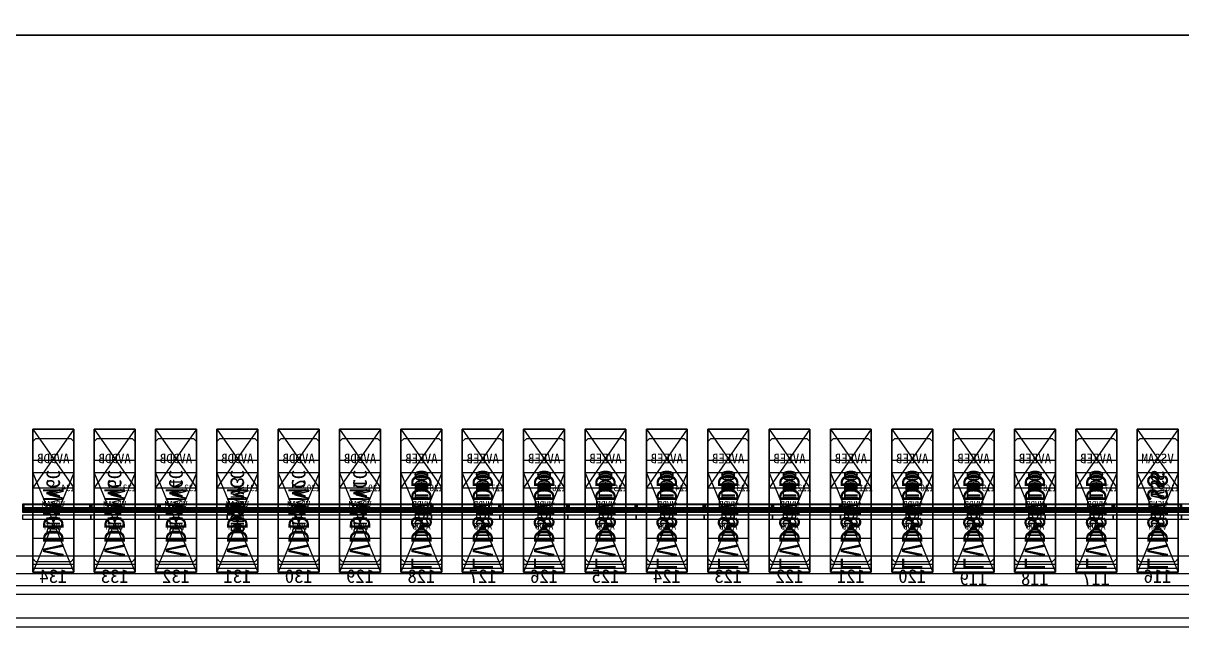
# Model space of a CAD drawing. Header units: millimetres. Extents: x 427 to 2444, y 137 to 817.
# Drawn here: x 1610.222 to 1611.071, y 288.384 to 288.827 of the extents above; entities that cross this region are included whole.
import ezdxf
from ezdxf.enums import TextEntityAlignment as Align

# ---------------------------------------------------------------- set-up
doc = ezdxf.new("R2010")
doc.units = ezdxf.units.MM
for name, color, linetype in [('L0', 211, 'Continuous'), ('L102', 91, 'Continuous'), ('L114', 213, 'Continuous'), ('L240', 60, 'Continuous'), ('L241', 200, 'Continuous'), ('L242', 51, 'Continuous'), ('L245', 53, 'Continuous'), ('L246', 93, 'Continuous'), ('L59', 140, 'Continuous'), ('L63', 4, 'Continuous'), ('L98', 150, 'Continuous')]:
    doc.layers.add(name, color=color, linetype=linetype)
doc.styles.add('txt', font='simhei.ttf')

# ---------------------------------------------------------------- blocks, each defined once
blk = doc.blocks.new('HX8394_F_PAD')
at = {"layer": 'L0'}
blk.add_lwpolyline([(-13.86, -0.4025), (-13.86, 0.4025), (13.86, 0.4025), (13.86, -0.4025), (-13.86, -0.4025)], close=True, dxfattribs=at)
at = {"layer": 'L241'}
blk.add_lwpolyline([(-13.9, -0.435), (-13.9, 0.435), (13.9, 0.435), (13.9, -0.435), (-13.9, -0.435)], close=True, dxfattribs=at)
at = {"layer": 'L242'}
for points in [[(-8.4955, -0.3935), (-8.4975, -0.3915), (-8.4975, -0.3055), (-8.4955, -0.3035), (-8.4695, -0.3035), (-8.4675, -0.3055), (-8.4675, -0.3915), (-8.4695, -0.3935), (-8.4955, -0.3935)], [(-8.4505, -0.3935), (-8.4525, -0.3915), (-8.4525, -0.3055), (-8.4505, -0.3035), (-8.4245, -0.3035), (-8.4225, -0.3055), (-8.4225, -0.3915), (-8.4245, -0.3935), (-8.4505, -0.3935)], [(-8.4055, -0.3935), (-8.4075, -0.3915), (-8.4075, -0.3055), (-8.4055, -0.3035), (-8.3795, -0.3035), (-8.3775, -0.3055), (-8.3775, -0.3915), (-8.3795, -0.3935), (-8.4055, -0.3935)], [(-8.3605, -0.3935), (-8.3625, -0.3915), (-8.3625, -0.3055), (-8.3605, -0.3035), (-8.3345, -0.3035), (-8.3325, -0.3055), (-8.3325, -0.3915), (-8.3345, -0.3935), (-8.3605, -0.3935)], [(-8.3155, -0.3935), (-8.3175, -0.3915), (-8.3175, -0.3055), (-8.3155, -0.3035), (-8.2895, -0.3035), (-8.2875, -0.3055), (-8.2875, -0.3915), (-8.2895, -0.3935), (-8.3155, -0.3935)], [(-8.2705, -0.3935), (-8.2725, -0.3915), (-8.2725, -0.3055), (-8.2705, -0.3035), (-8.2445, -0.3035), (-8.2425, -0.3055), (-8.2425, -0.3915), (-8.2445, -0.3935), (-8.2705, -0.3935)], [(-8.2255, -0.3935), (-8.2275, -0.3915), (-8.2275, -0.3055), (-8.2255, -0.3035), (-8.1995, -0.3035), (-8.1975, -0.3055), (-8.1975, -0.3915), (-8.1995, -0.3935), (-8.2255, -0.3935)], [(-8.1805, -0.3935), (-8.1825, -0.3915), (-8.1825, -0.3055), (-8.1805, -0.3035), (-8.1545, -0.3035), (-8.1525, -0.3055), (-8.1525, -0.3915), (-8.1545, -0.3935), (-8.1805, -0.3935)], [(-8.1355, -0.3935), (-8.1375, -0.3915), (-8.1375, -0.3055), (-8.1355, -0.3035), (-8.1095, -0.3035), (-8.1075, -0.3055), (-8.1075, -0.3915), (-8.1095, -0.3935), (-8.1355, -0.3935)], [(-8.0905, -0.3935), (-8.0925, -0.3915), (-8.0925, -0.3055), (-8.0905, -0.3035), (-8.0645, -0.3035), (-8.0625, -0.3055), (-8.0625, -0.3915), (-8.0645, -0.3935), (-8.0905, -0.3935)], [(-8.0455, -0.3935), (-8.0475, -0.3915), (-8.0475, -0.3055), (-8.0455, -0.3035), (-8.0195, -0.3035), (-8.0175, -0.3055), (-8.0175, -0.3915), (-8.0195, -0.3935), (-8.0455, -0.3935)], [(-8.0005, -0.3935), (-8.0025, -0.3915), (-8.0025, -0.3055), (-8.0005, -0.3035), (-7.9745, -0.3035), (-7.9725, -0.3055), (-7.9725, -0.3915), (-7.9745, -0.3935), (-8.0005, -0.3935)], [(-7.9555, -0.3935), (-7.9575, -0.3915), (-7.9575, -0.3055), (-7.9555, -0.3035), (-7.9295, -0.3035), (-7.9275, -0.3055), (-7.9275, -0.3915), (-7.9295, -0.3935), (-7.9555, -0.3935)], [(-7.9105, -0.3935), (-7.9125, -0.3915), (-7.9125, -0.3055), (-7.9105, -0.3035), (-7.8845, -0.3035), (-7.8825, -0.3055), (-7.8825, -0.3915), (-7.8845, -0.3935), (-7.9105, -0.3935)], [(-7.8655, -0.3935), (-7.8675, -0.3915), (-7.8675, -0.3055), (-7.8655, -0.3035), (-7.8395, -0.3035), (-7.8375, -0.3055), (-7.8375, -0.3915), (-7.8395, -0.3935), (-7.8655, -0.3935)], [(-7.8205, -0.3935), (-7.8225, -0.3915), (-7.8225, -0.3055), (-7.8205, -0.3035), (-7.7945, -0.3035), (-7.7925, -0.3055), (-7.7925, -0.3915), (-7.7945, -0.3935), (-7.8205, -0.3935)], [(-7.7755, -0.3935), (-7.7775, -0.3915), (-7.7775, -0.3055), (-7.7755, -0.3035), (-7.7495, -0.3035), (-7.7475, -0.3055), (-7.7475, -0.3915), (-7.7495, -0.3935), (-7.7755, -0.3935)], [(-7.7305, -0.3935), (-7.7325, -0.3915), (-7.7325, -0.3055), (-7.7305, -0.3035), (-7.7045, -0.3035), (-7.7025, -0.3055), (-7.7025, -0.3915), (-7.7045, -0.3935), (-7.7305, -0.3935)], [(-7.6855, -0.3935), (-7.6875, -0.3915), (-7.6875, -0.3055), (-7.6855, -0.3035), (-7.6595, -0.3035), (-7.6575, -0.3055), (-7.6575, -0.3915), (-7.6595, -0.3935), (-7.6855, -0.3935)]]:
    blk.add_lwpolyline(points, close=True, dxfattribs=at)
at = {"layer": 'L240', "style": 'txt'}
for s, p in [('HS_VSS', (-8.4825, -0.346834)), ('HS_LDO', (-8.4375, -0.346834)), ('HS_LDO', (-8.3925, -0.346834)), ('HS_LDO', (-8.3475, -0.346834)), ('HS_LDO', (-8.3025, -0.346834)), ('HS_LDO', (-8.2575, -0.346834)), ('HS_LDO', (-8.2125, -0.346834)), ('HS_LDO', (-8.1675, -0.346834)), ('HS_LDO', (-8.1225, -0.346834)), ('HS_LDO', (-8.0775, -0.346834)), ('HS_LDO', (-8.0325, -0.346834)), ('HS_LDO', (-7.9875, -0.346834)), ('HS_LDO', (-7.9425, -0.346834)), ('HS_VCC', (-7.8975, -0.346834)), ('HS_VCC', (-7.8525, -0.346834)), ('HS_VCC', (-7.8075, -0.346834)), ('HS_VCC', (-7.7625, -0.346834)), ('HS_VCC', (-7.7175, -0.346834)), ('HS_VCC', (-7.6725, -0.346834))]:
    blk.add_text(s, height=0.01, rotation=90, dxfattribs=at).set_placement(p, align=Align.MIDDLE_CENTER)
blk = doc.blocks.new('NTBUMP_73X30')
at = {"color": 5, "linetype": 'Continuous'}
blk.add_lwpolyline([(-0.015, 0.04), (0.015, -0.033), (0.015, 0.04), (-0.015, -0.033)], dxfattribs=at)
at = {"layer": 'L242', "color": 5}
blk.add_lwpolyline([(-0.015, -0.033), (-0.015, 0.04), (0.015, 0.04), (0.015, -0.033), (-0.015, -0.033)], close=True, dxfattribs=at)
blk = doc.blocks.new('ILI9881C_AA_NTBUMP_PM_875UM')
at = {"layer": 'L241'}
blk.add_lwpolyline([(-13.92, -0.4375), (-13.92, 0.4375), (13.92, 0.4375), (13.92, -0.4375), (-13.92, -0.4375)], close=True, dxfattribs=at)
for p in [(-8.4825, -0.3645), (-8.4375, -0.3645), (-8.3925, -0.3645), (-8.3475, -0.3645), (-8.3025, -0.3645), (-8.2575, -0.3645), (-8.2125, -0.3645), (-8.1675, -0.3645), (-8.1225, -0.3645), (-8.0775, -0.3645), (-8.0325, -0.3645), (-7.9875, -0.3645), (-7.9425, -0.3645), (-7.8975, -0.3645), (-7.8525, -0.3645), (-7.8075, -0.3645), (-7.7625, -0.3645), (-7.7175, -0.3645), (-7.6725, -0.3645)]:
    blk.add_blockref('NTBUMP_73X30', p)
at = {"layer": 'L246', "style": 'txt'}
for s, p in [('LVDSVSS', (-8.4825, -0.361)), ('LVDSVDD', (-8.4375, -0.361)), ('LVDSVDD', (-8.3925, -0.361)), ('LVDSVDD', (-8.3475, -0.361)), ('LVDSVDD', (-8.3025, -0.361)), ('LVDSVDD', (-8.2575, -0.361)), ('LVDSVDD', (-8.2125, -0.361)), ('LVDSVDD', (-8.1675, -0.361)), ('LVDSVDD', (-8.1225, -0.361)), ('LVDSVDD', (-8.0775, -0.361)), ('LVDSVDD', (-8.0325, -0.361)), ('LVDSVDD', (-7.9875, -0.361)), ('LVDSVDD', (-7.9425, -0.361)), ('VDDAM', (-7.8975, -0.361)), ('VDDAM', (-7.8525, -0.361)), ('VDDAM', (-7.8075, -0.361)), ('VDDAM', (-7.7625, -0.361)), ('VDDAM', (-7.7175, -0.361)), ('VDDAM', (-7.6725, -0.361))]:
    blk.add_text(s, height=0.015, rotation=90, dxfattribs=at).set_placement(p, align=Align.MIDDLE_CENTER)
for s, p in [('116', (-8.4825, -0.400279)), ('117', (-8.4375, -0.401945)), ('118', (-8.3925, -0.401945)), ('119', (-8.3475, -0.401945)), ('120', (-8.3025, -0.400279)), ('121', (-8.2575, -0.400279)), ('122', (-8.2125, -0.400279)), ('123', (-8.1675, -0.400279)), ('124', (-8.1225, -0.400279)), ('125', (-8.0775, -0.400279)), ('126', (-8.0325, -0.400279)), ('127', (-7.9875, -0.400279)), ('128', (-7.9425, -0.400279)), ('129', (-7.8975, -0.400279)), ('130', (-7.8525, -0.400279)), ('131', (-7.8075, -0.400279)), ('132', (-7.7625, -0.400279)), ('133', (-7.7175, -0.400279)), ('134', (-7.6725, -0.400279))]:
    blk.add_text(s, height=0.01, dxfattribs=at).set_placement(p, align=Align.MIDDLE_CENTER)
blk = doc.blocks.new('INPUT_BUMP')
at = {"layer": 'L102'}
for points in [[(0.014, 0.04), (0.014, 0.041), (0.015, 0.041), (0.015, 0.04), (0.014, 0.04)], [(0.014, 0.039), (0.014, 0.04), (0.015, 0.04), (0.015, 0.039), (0.014, 0.039)], [(0.015, 0.04), (0.015, 0.041), (0.016, 0.041), (0.016, 0.04), (0.015, 0.04)], [(0.015, 0.039), (0.015, 0.04), (0.016, 0.04), (0.016, 0.039), (0.015, 0.039)]]:
    blk.add_lwpolyline(points, close=True, dxfattribs=at)
at = {"layer": 'L242'}
blk.add_lwpolyline([(0, 0.01), (0, 0.08), (0.03, 0.08), (0.03, 0.01), (0, 0.01)], close=True, dxfattribs=at)
blk = doc.blocks.new('JD9365Z_PAD_20170829_Y880')
at = {"layer": 'L241'}
blk.add_lwpolyline([(-13.95, -0.41), (-13.95, 0.41), (13.95, 0.41), (13.95, -0.41), (-13.95, -0.41)], close=True, dxfattribs=at)
at = {"row_count": 1, "column_count": 554, "row_spacing": 0.08, "column_spacing": 0.045}
blk.add_blockref('INPUT_BUMP', (-12.4575, -0.401), dxfattribs=at)
at = {"layer": 'L240', "style": 'txt'}
for s, p in [('VSSH', (-8.4825, -0.360167)), ('AVDD', (-8.4375, -0.360167)), ('AVDD', (-8.3925, -0.360167)), ('AVDD', (-8.3475, -0.360167)), ('AVDD', (-8.3025, -0.360167)), ('AVDD', (-8.2575, -0.360167)), ('AVDD', (-8.2125, -0.360167)), ('AVDD', (-8.1675, -0.360167)), ('AVDD', (-8.1225, -0.360167)), ('AVDD', (-8.0775, -0.360167)), ('AVDD', (-8.0325, -0.360167)), ('AVDD', (-7.9875, -0.360167)), ('AVDD', (-7.9425, -0.360167)), ('VCCH', (-7.8975, -0.360167)), ('VCCH', (-7.8525, -0.360167)), ('VCCH', (-7.8075, -0.360167)), ('VCCH', (-7.7625, -0.360167)), ('VCCH', (-7.7175, -0.360167)), ('VCCH', (-7.6725, -0.360167))]:
    blk.add_text(s, height=0.005, dxfattribs=at).set_placement(p, align=Align.MIDDLE_CENTER)
blk = doc.blocks.new('NV3052C3P_BUMP_ORI_20190911')
at = {"layer": 'L241'}
blk.add_lwpolyline([(-13.8, -0.398), (-13.8, 0.398), (13.8, 0.398), (13.8, -0.398), (-13.8, -0.398)], close=True, dxfattribs=at)
at = {"layer": 'L242'}
for points in [[(-8.4975, -0.385), (-8.4975, -0.337), (-8.4675, -0.337), (-8.4675, -0.385), (-8.4975, -0.385)], [(-8.4525, -0.385), (-8.4525, -0.337), (-8.4225, -0.337), (-8.4225, -0.385), (-8.4525, -0.385)], [(-8.4075, -0.385), (-8.4075, -0.337), (-8.3775, -0.337), (-8.3775, -0.385), (-8.4075, -0.385)], [(-8.3625, -0.385), (-8.3625, -0.337), (-8.3325, -0.337), (-8.3325, -0.385), (-8.3625, -0.385)], [(-8.3175, -0.385), (-8.3175, -0.337), (-8.2875, -0.337), (-8.2875, -0.385), (-8.3175, -0.385)], [(-8.2725, -0.385), (-8.2725, -0.337), (-8.2425, -0.337), (-8.2425, -0.385), (-8.2725, -0.385)], [(-8.2275, -0.385), (-8.2275, -0.337), (-8.1975, -0.337), (-8.1975, -0.385), (-8.2275, -0.385)], [(-8.1825, -0.385), (-8.1825, -0.337), (-8.1525, -0.337), (-8.1525, -0.385), (-8.1825, -0.385)], [(-8.1375, -0.385), (-8.1375, -0.337), (-8.1075, -0.337), (-8.1075, -0.385), (-8.1375, -0.385)], [(-8.0925, -0.385), (-8.0925, -0.337), (-8.0625, -0.337), (-8.0625, -0.385), (-8.0925, -0.385)], [(-8.0475, -0.385), (-8.0475, -0.337), (-8.0175, -0.337), (-8.0175, -0.385), (-8.0475, -0.385)], [(-8.0025, -0.385), (-8.0025, -0.337), (-7.9725, -0.337), (-7.9725, -0.385), (-8.0025, -0.385)], [(-7.9575, -0.385), (-7.9575, -0.337), (-7.9275, -0.337), (-7.9275, -0.385), (-7.9575, -0.385)], [(-7.9125, -0.385), (-7.9125, -0.337), (-7.8825, -0.337), (-7.8825, -0.385), (-7.9125, -0.385)], [(-7.8675, -0.385), (-7.8675, -0.337), (-7.8375, -0.337), (-7.8375, -0.385), (-7.8675, -0.385)], [(-7.8225, -0.385), (-7.8225, -0.337), (-7.7925, -0.337), (-7.7925, -0.385), (-7.8225, -0.385)], [(-7.7775, -0.385), (-7.7775, -0.337), (-7.7475, -0.337), (-7.7475, -0.385), (-7.7775, -0.385)], [(-7.7325, -0.385), (-7.7325, -0.337), (-7.7025, -0.337), (-7.7025, -0.385), (-7.7325, -0.385)], [(-7.6875, -0.385), (-7.6875, -0.337), (-7.6575, -0.337), (-7.6575, -0.385), (-7.6875, -0.385)]]:
    blk.add_lwpolyline(points, close=True, dxfattribs=at)
at = {"layer": 'L245', "style": 'txt'}
for s, p in [('MGND', (-8.482527, -0.360167)), ('MVDD', (-8.437527, -0.360167)), ('MVDD', (-8.392527, -0.360167)), ('MVDD', (-8.347527, -0.360167)), ('MVDD', (-8.302527, -0.360167)), ('MVDD', (-8.257527, -0.360167)), ('MVDD', (-8.212527, -0.360167)), ('MVDD', (-8.167527, -0.360167)), ('MVDD', (-8.122527, -0.360167)), ('MVDD', (-8.077527, -0.360167)), ('MVDD', (-8.032527, -0.360167)), ('MVDD', (-7.987527, -0.360167)), ('MVDD', (-7.942527, -0.360167)), ('VDDAM', (-7.897527, -0.360167)), ('VDDAM', (-7.852527, -0.360167)), ('VDDAM', (-7.807527, -0.360167)), ('VDDAM', (-7.762527, -0.360167)), ('VDDAM', (-7.717527, -0.360167)), ('VDDAM', (-7.672527, -0.360167))]:
    blk.add_text(s, height=0.005, dxfattribs=at).set_placement(p, align=Align.MIDDLE_CENTER)
blk = doc.blocks.new('BUMP_30_76')
at = {"layer": 'L242'}
blk.add_lwpolyline([(-0.015, -0.0195), (-0.015, 0.0565), (0.015, 0.0565), (0.015, -0.0195), (-0.015, -0.0195)], close=True, dxfattribs=at)
blk = doc.blocks.new('FL11283_A_OTHER')
at = {"layer": 'L102'}
blk.add_lwpolyline([(-13.86, 0), (-13.86, 0.41), (0, 0.41), (0, 0), (-13.86, 0)], close=True, dxfattribs=at)
at = {"layer": 'L241'}
blk.add_lwpolyline([(-13.86, -0.41), (-13.86, 0.41), (13.86, 0.41), (13.86, 0.404), (-13.854, 0.404), (-13.854, -0.404), (13.854, -0.404), (13.854, 0.404), (13.86, 0.404), (13.86, -0.41), (-13.86, -0.41)], close=True, dxfattribs=at)
at = {"layer": 'L59'}
for points in [[(-13.86, -0.41), (-13.86, 0.41), (13.86, 0.41), (13.86, -0.41), (-13.86, -0.41)], [(-13.86, -0.41), (-13.86, 0), (0, 0), (0, -0.41), (-13.86, -0.41)]]:
    blk.add_lwpolyline(points, close=True, dxfattribs=at)
for p in [(-8.4825, -0.3685), (-8.4375, -0.3685), (-8.3925, -0.3685), (-8.3475, -0.3685), (-8.3025, -0.3685), (-8.2575, -0.3685), (-8.2125, -0.3685), (-8.1675, -0.3685), (-8.1225, -0.3685), (-8.0775, -0.3685), (-8.0325, -0.3685), (-7.9875, -0.3685), (-7.9425, -0.3685), (-7.8975, -0.3685), (-7.8525, -0.3685), (-7.8075, -0.3685), (-7.7625, -0.3685), (-7.7175, -0.3685), (-7.6725, -0.3685)]:
    blk.add_blockref('BUMP_30_76', p)
at = {"layer": 'L102', "style": 'txt'}
for s, p in [('DSI_VSS', (-8.4825, -0.344334)), ('DSI_LDO', (-8.4375, -0.344334)), ('DSI_LDO', (-8.3925, -0.344334)), ('DSI_LDO', (-8.3475, -0.344334)), ('DSI_LDO', (-8.3025, -0.344334)), ('DSI_LDO', (-8.2575, -0.344334)), ('DSI_LDO', (-8.2125, -0.344334)), ('DSI_LDO', (-8.1675, -0.344334)), ('DSI_LDO', (-8.1225, -0.344334)), ('DSI_LDO', (-8.0775, -0.344334)), ('DSI_LDO', (-8.0325, -0.344334)), ('DSI_LDO', (-7.9875, -0.344334)), ('DSI_LDO', (-7.9425, -0.344334)), ('DUMMY1', (-7.8975, -0.346)), ('DUMMY2', (-7.8525, -0.346)), ('DUMMY3', (-7.8075, -0.344334)), ('DUMMY4', (-7.7625, -0.346)), ('DUMMY5', (-7.7175, -0.346)), ('DUMMY6', (-7.6725, -0.346))]:
    blk.add_text(s, height=0.01, rotation=90, dxfattribs=at).set_placement(p, align=Align.MIDDLE_CENTER)
blk = doc.blocks.new('GC9702_ANALOG_PAD_BUMP')
at = {"color": 5, "linetype": 'Continuous'}
blk.add_lwpolyline([(-0.015, 0.0215), (0.015, -0.0215), (0.015, 0.0215), (-0.015, -0.0215)], dxfattribs=at)
at = {"layer": 'L242', "color": 5}
blk.add_lwpolyline([(-0.015, -0.0215), (-0.015, 0.0215), (0.015, 0.0215), (0.015, -0.0215), (-0.015, -0.0215)], close=True, dxfattribs=at)
blk = doc.blocks.new('GC9702_BUMP_NOCOMPENSATION')
at = {"layer": 'L114', "const_width": 0.004}
for points in [[(-8.55, -0.378), (-8.5, -0.378)], [(-8.55, -0.378), (-8.5, -0.378)], [(-8.55, -0.378), (-8.5, -0.378)], [(-8.55, -0.378), (-8.5, -0.378)], [(-8.5, -0.378), (-8.45, -0.378)], [(-8.5, -0.378), (-8.45, -0.378)], [(-8.5, -0.378), (-8.45, -0.378)], [(-8.5, -0.378), (-8.45, -0.378)], [(-8.45, -0.378), (-8.4, -0.378)], [(-8.45, -0.378), (-8.4, -0.378)], [(-8.45, -0.378), (-8.4, -0.378)], [(-8.45, -0.378), (-8.4, -0.378)], [(-8.4, -0.378), (-8.35, -0.378)], [(-8.4, -0.378), (-8.35, -0.378)], [(-8.4, -0.378), (-8.35, -0.378)], [(-8.4, -0.378), (-8.35, -0.378)], [(-8.35, -0.378), (-8.3, -0.378)], [(-8.35, -0.378), (-8.3, -0.378)], [(-8.35, -0.378), (-8.3, -0.378)], [(-8.35, -0.378), (-8.3, -0.378)], [(-8.3, -0.378), (-8.25, -0.378)], [(-8.3, -0.378), (-8.25, -0.378)], [(-8.3, -0.378), (-8.25, -0.378)], [(-8.3, -0.378), (-8.25, -0.378)], [(-8.25, -0.378), (-8.2, -0.378)], [(-8.25, -0.378), (-8.2, -0.378)], [(-8.25, -0.378), (-8.2, -0.378)], [(-8.25, -0.378), (-8.2, -0.378)], [(-8.2, -0.378), (-8.15, -0.378)], [(-8.2, -0.378), (-8.15, -0.378)], [(-8.2, -0.378), (-8.15, -0.378)], [(-8.2, -0.378), (-8.15, -0.378)], [(-8.15, -0.378), (-8.1, -0.378)], [(-8.15, -0.378), (-8.1, -0.378)], [(-8.15, -0.378), (-8.1, -0.378)], [(-8.15, -0.378), (-8.1, -0.378)], [(-8.1, -0.378), (-8.05, -0.378)], [(-8.1, -0.378), (-8.05, -0.378)], [(-8.1, -0.378), (-8.05, -0.378)], [(-8.1, -0.378), (-8.05, -0.378)], [(-8.05, -0.378), (-8, -0.378)], [(-8.05, -0.378), (-8, -0.378)], [(-8.05, -0.378), (-8, -0.378)], [(-8.05, -0.378), (-8, -0.378)], [(-8, -0.378), (-7.95, -0.378)], [(-8, -0.378), (-7.95, -0.378)], [(-8, -0.378), (-7.95, -0.378)], [(-8, -0.378), (-7.95, -0.378)], [(-7.95, -0.378), (-7.9, -0.378)], [(-7.95, -0.378), (-7.9, -0.378)], [(-7.95, -0.378), (-7.9, -0.378)], [(-7.95, -0.378), (-7.9, -0.378)], [(-7.9, -0.378), (-7.85, -0.378)], [(-7.9, -0.378), (-7.85, -0.378)], [(-7.9, -0.378), (-7.85, -0.378)], [(-7.9, -0.378), (-7.85, -0.378)], [(-7.85, -0.378), (-7.8, -0.378)], [(-7.85, -0.378), (-7.8, -0.378)], [(-7.85, -0.378), (-7.8, -0.378)], [(-7.85, -0.378), (-7.8, -0.378)], [(-7.8, -0.378), (-7.75, -0.378)], [(-7.8, -0.378), (-7.75, -0.378)], [(-7.8, -0.378), (-7.75, -0.378)], [(-7.8, -0.378), (-7.75, -0.378)], [(-7.75, -0.378), (-7.7, -0.378)], [(-7.75, -0.378), (-7.7, -0.378)], [(-7.75, -0.378), (-7.7, -0.378)], [(-7.75, -0.378), (-7.7, -0.378)], [(-7.7, -0.378), (-7.65, -0.378)], [(-7.7, -0.378), (-7.65, -0.378)], [(-7.7, -0.378), (-7.65, -0.378)], [(-7.7, -0.378), (-7.65, -0.378)]]:
    blk.add_lwpolyline(points, dxfattribs=at)
at = {"layer": 'L114'}
for points in [[(-8.55, -0.38), (-8.55, -0.374), (-8.5, -0.374), (-8.5, -0.38), (-8.55, -0.38)], [(-8.55, -0.38), (-8.55, -0.374), (-8.5, -0.374), (-8.5, -0.38), (-8.55, -0.38)], [(-8.5, -0.38), (-8.5, -0.374), (-8.45, -0.374), (-8.45, -0.38), (-8.5, -0.38)], [(-8.5, -0.38), (-8.5, -0.374), (-8.45, -0.374), (-8.45, -0.38), (-8.5, -0.38)], [(-8.49926, -0.379), (-8.49926, -0.37443), (-8.45082, -0.37443), (-8.45082, -0.379), (-8.49926, -0.379)], [(-8.49926, -0.379), (-8.49926, -0.37443), (-8.45082, -0.37443), (-8.45082, -0.379), (-8.49926, -0.379)], [(-8.45, -0.38), (-8.45, -0.374), (-8.4, -0.374), (-8.4, -0.38), (-8.45, -0.38)], [(-8.45, -0.38), (-8.45, -0.374), (-8.4, -0.374), (-8.4, -0.38), (-8.45, -0.38)], [(-8.44926, -0.379), (-8.44926, -0.37443), (-8.40082, -0.37443), (-8.40082, -0.379), (-8.44926, -0.379)], [(-8.44926, -0.379), (-8.44926, -0.37443), (-8.40082, -0.37443), (-8.40082, -0.379), (-8.44926, -0.379)], [(-8.4, -0.38), (-8.4, -0.374), (-8.35, -0.374), (-8.35, -0.38), (-8.4, -0.38)], [(-8.4, -0.38), (-8.4, -0.374), (-8.35, -0.374), (-8.35, -0.38), (-8.4, -0.38)], [(-8.39926, -0.379), (-8.39926, -0.37443), (-8.35082, -0.37443), (-8.35082, -0.379), (-8.39926, -0.379)], [(-8.39926, -0.379), (-8.39926, -0.37443), (-8.35082, -0.37443), (-8.35082, -0.379), (-8.39926, -0.379)], [(-8.35, -0.38), (-8.35, -0.374), (-8.3, -0.374), (-8.3, -0.38), (-8.35, -0.38)], [(-8.35, -0.38), (-8.35, -0.374), (-8.3, -0.374), (-8.3, -0.38), (-8.35, -0.38)], [(-8.34926, -0.379), (-8.34926, -0.37443), (-8.30082, -0.37443), (-8.30082, -0.379), (-8.34926, -0.379)], [(-8.34926, -0.379), (-8.34926, -0.37443), (-8.30082, -0.37443), (-8.30082, -0.379), (-8.34926, -0.379)], [(-8.3, -0.38), (-8.3, -0.374), (-8.25, -0.374), (-8.25, -0.38), (-8.3, -0.38)], [(-8.3, -0.38), (-8.3, -0.374), (-8.25, -0.374), (-8.25, -0.38), (-8.3, -0.38)], [(-8.29926, -0.379), (-8.29926, -0.37443), (-8.25082, -0.37443), (-8.25082, -0.379), (-8.29926, -0.379)], [(-8.29926, -0.379), (-8.29926, -0.37443), (-8.25082, -0.37443), (-8.25082, -0.379), (-8.29926, -0.379)], [(-8.25, -0.38), (-8.25, -0.374), (-8.2, -0.374), (-8.2, -0.38), (-8.25, -0.38)], [(-8.25, -0.38), (-8.25, -0.374), (-8.2, -0.374), (-8.2, -0.38), (-8.25, -0.38)], [(-8.24926, -0.379), (-8.24926, -0.37443), (-8.20082, -0.37443), (-8.20082, -0.379), (-8.24926, -0.379)], [(-8.24926, -0.379), (-8.24926, -0.37443), (-8.20082, -0.37443), (-8.20082, -0.379), (-8.24926, -0.379)], [(-8.2, -0.38), (-8.2, -0.374), (-8.15, -0.374), (-8.15, -0.38), (-8.2, -0.38)], [(-8.2, -0.38), (-8.2, -0.374), (-8.15, -0.374), (-8.15, -0.38), (-8.2, -0.38)], [(-8.19926, -0.379), (-8.19926, -0.37443), (-8.15082, -0.37443), (-8.15082, -0.379), (-8.19926, -0.379)], [(-8.19926, -0.379), (-8.19926, -0.37443), (-8.15082, -0.37443), (-8.15082, -0.379), (-8.19926, -0.379)], [(-8.15, -0.38), (-8.15, -0.374), (-8.1, -0.374), (-8.1, -0.38), (-8.15, -0.38)], [(-8.15, -0.38), (-8.15, -0.374), (-8.1, -0.374), (-8.1, -0.38), (-8.15, -0.38)], [(-8.14926, -0.379), (-8.14926, -0.37443), (-8.10082, -0.37443), (-8.10082, -0.379), (-8.14926, -0.379)], [(-8.14926, -0.379), (-8.14926, -0.37443), (-8.10082, -0.37443), (-8.10082, -0.379), (-8.14926, -0.379)], [(-8.1, -0.38), (-8.1, -0.374), (-8.05, -0.374), (-8.05, -0.38), (-8.1, -0.38)], [(-8.1, -0.38), (-8.1, -0.374), (-8.05, -0.374), (-8.05, -0.38), (-8.1, -0.38)], [(-8.09926, -0.379), (-8.09926, -0.37443), (-8.05082, -0.37443), (-8.05082, -0.379), (-8.09926, -0.379)], [(-8.09926, -0.379), (-8.09926, -0.37443), (-8.05082, -0.37443), (-8.05082, -0.379), (-8.09926, -0.379)], [(-8.05, -0.38), (-8.05, -0.374), (-8, -0.374), (-8, -0.38), (-8.05, -0.38)], [(-8.05, -0.38), (-8.05, -0.374), (-8, -0.374), (-8, -0.38), (-8.05, -0.38)], [(-8.04926, -0.379), (-8.04926, -0.37443), (-8.00082, -0.37443), (-8.00082, -0.379), (-8.04926, -0.379)], [(-8.04926, -0.379), (-8.04926, -0.37443), (-8.00082, -0.37443), (-8.00082, -0.379), (-8.04926, -0.379)], [(-8, -0.38), (-8, -0.374), (-7.95, -0.374), (-7.95, -0.38), (-8, -0.38)], [(-8, -0.38), (-8, -0.374), (-7.95, -0.374), (-7.95, -0.38), (-8, -0.38)], [(-7.99926, -0.379), (-7.99926, -0.37443), (-7.95082, -0.37443), (-7.95082, -0.379), (-7.99926, -0.379)], [(-7.99926, -0.379), (-7.99926, -0.37443), (-7.95082, -0.37443), (-7.95082, -0.379), (-7.99926, -0.379)], [(-7.95, -0.38), (-7.95, -0.374), (-7.9, -0.374), (-7.9, -0.38), (-7.95, -0.38)], [(-7.95, -0.38), (-7.95, -0.374), (-7.9, -0.374), (-7.9, -0.38), (-7.95, -0.38)], [(-7.94926, -0.379), (-7.94926, -0.37443), (-7.90082, -0.37443), (-7.90082, -0.379), (-7.94926, -0.379)], [(-7.94926, -0.379), (-7.94926, -0.37443), (-7.90082, -0.37443), (-7.90082, -0.379), (-7.94926, -0.379)], [(-7.9, -0.38), (-7.9, -0.374), (-7.85, -0.374), (-7.85, -0.38), (-7.9, -0.38)], [(-7.9, -0.38), (-7.9, -0.374), (-7.85, -0.374), (-7.85, -0.38), (-7.9, -0.38)], [(-7.89926, -0.379), (-7.89926, -0.37443), (-7.85082, -0.37443), (-7.85082, -0.379), (-7.89926, -0.379)], [(-7.89926, -0.379), (-7.89926, -0.37443), (-7.85082, -0.37443), (-7.85082, -0.379), (-7.89926, -0.379)], [(-7.85, -0.38), (-7.85, -0.374), (-7.8, -0.374), (-7.8, -0.38), (-7.85, -0.38)], [(-7.85, -0.38), (-7.85, -0.374), (-7.8, -0.374), (-7.8, -0.38), (-7.85, -0.38)], [(-7.84926, -0.379), (-7.84926, -0.37443), (-7.80082, -0.37443), (-7.80082, -0.379), (-7.84926, -0.379)], [(-7.84926, -0.379), (-7.84926, -0.37443), (-7.80082, -0.37443), (-7.80082, -0.379), (-7.84926, -0.379)], [(-7.8, -0.38), (-7.8, -0.374), (-7.75, -0.374), (-7.75, -0.38), (-7.8, -0.38)], [(-7.8, -0.38), (-7.8, -0.374), (-7.75, -0.374), (-7.75, -0.38), (-7.8, -0.38)], [(-7.79926, -0.379), (-7.79926, -0.37443), (-7.75082, -0.37443), (-7.75082, -0.379), (-7.79926, -0.379)], [(-7.79926, -0.379), (-7.79926, -0.37443), (-7.75082, -0.37443), (-7.75082, -0.379), (-7.79926, -0.379)], [(-7.75, -0.38), (-7.75, -0.374), (-7.7, -0.374), (-7.7, -0.38), (-7.75, -0.38)], [(-7.75, -0.38), (-7.75, -0.374), (-7.7, -0.374), (-7.7, -0.38), (-7.75, -0.38)], [(-7.74926, -0.379), (-7.74926, -0.37443), (-7.70082, -0.37443), (-7.70082, -0.379), (-7.74926, -0.379)], [(-7.74926, -0.379), (-7.74926, -0.37443), (-7.70082, -0.37443), (-7.70082, -0.379), (-7.74926, -0.379)], [(-7.7, -0.38), (-7.7, -0.374), (-7.65, -0.374), (-7.65, -0.38), (-7.7, -0.38)], [(-7.7, -0.38), (-7.7, -0.374), (-7.65, -0.374), (-7.65, -0.38), (-7.7, -0.38)], [(-7.69926, -0.379), (-7.69926, -0.37443), (-7.65082, -0.37443), (-7.65082, -0.379), (-7.69926, -0.379)], [(-7.69926, -0.379), (-7.69926, -0.37443), (-7.65082, -0.37443), (-7.65082, -0.379), (-7.69926, -0.379)]]:
    blk.add_lwpolyline(points, close=True, dxfattribs=at)
at = {"layer": 'L241'}
for points in [[(-8.55, -0.385), (-8.55, -0.382), (-8.5, -0.382), (-8.5, -0.385), (-8.55, -0.385)], [(-8.55, -0.385), (-8.55, -0.382), (-8.5, -0.382), (-8.5, -0.385), (-8.55, -0.385)], [(-8.5, -0.385), (-8.5, -0.382), (-8.45, -0.382), (-8.45, -0.385), (-8.5, -0.385)], [(-8.5, -0.385), (-8.5, -0.382), (-8.45, -0.382), (-8.45, -0.385), (-8.5, -0.385)], [(-8.45, -0.385), (-8.45, -0.382), (-8.4, -0.382), (-8.4, -0.385), (-8.45, -0.385)], [(-8.45, -0.385), (-8.45, -0.382), (-8.4, -0.382), (-8.4, -0.385), (-8.45, -0.385)], [(-8.4, -0.385), (-8.4, -0.382), (-8.35, -0.382), (-8.35, -0.385), (-8.4, -0.385)], [(-8.4, -0.385), (-8.4, -0.382), (-8.35, -0.382), (-8.35, -0.385), (-8.4, -0.385)], [(-8.35, -0.385), (-8.35, -0.382), (-8.3, -0.382), (-8.3, -0.385), (-8.35, -0.385)], [(-8.35, -0.385), (-8.35, -0.382), (-8.3, -0.382), (-8.3, -0.385), (-8.35, -0.385)], [(-8.3, -0.385), (-8.3, -0.382), (-8.25, -0.382), (-8.25, -0.385), (-8.3, -0.385)], [(-8.3, -0.385), (-8.3, -0.382), (-8.25, -0.382), (-8.25, -0.385), (-8.3, -0.385)], [(-8.25, -0.385), (-8.25, -0.382), (-8.2, -0.382), (-8.2, -0.385), (-8.25, -0.385)], [(-8.25, -0.385), (-8.25, -0.382), (-8.2, -0.382), (-8.2, -0.385), (-8.25, -0.385)], [(-8.2, -0.385), (-8.2, -0.382), (-8.15, -0.382), (-8.15, -0.385), (-8.2, -0.385)], [(-8.2, -0.385), (-8.2, -0.382), (-8.15, -0.382), (-8.15, -0.385), (-8.2, -0.385)], [(-8.15, -0.385), (-8.15, -0.382), (-8.1, -0.382), (-8.1, -0.385), (-8.15, -0.385)], [(-8.15, -0.385), (-8.15, -0.382), (-8.1, -0.382), (-8.1, -0.385), (-8.15, -0.385)], [(-8.1, -0.385), (-8.1, -0.382), (-8.05, -0.382), (-8.05, -0.385), (-8.1, -0.385)], [(-8.1, -0.385), (-8.1, -0.382), (-8.05, -0.382), (-8.05, -0.385), (-8.1, -0.385)], [(-8.05, -0.385), (-8.05, -0.382), (-8, -0.382), (-8, -0.385), (-8.05, -0.385)], [(-8.05, -0.385), (-8.05, -0.382), (-8, -0.382), (-8, -0.385), (-8.05, -0.385)], [(-8, -0.385), (-8, -0.382), (-7.95, -0.382), (-7.95, -0.385), (-8, -0.385)], [(-8, -0.385), (-8, -0.382), (-7.95, -0.382), (-7.95, -0.385), (-8, -0.385)], [(-7.95, -0.385), (-7.95, -0.382), (-7.9, -0.382), (-7.9, -0.385), (-7.95, -0.385)], [(-7.95, -0.385), (-7.95, -0.382), (-7.9, -0.382), (-7.9, -0.385), (-7.95, -0.385)], [(-7.9, -0.385), (-7.9, -0.382), (-7.85, -0.382), (-7.85, -0.385), (-7.9, -0.385)], [(-7.9, -0.385), (-7.9, -0.382), (-7.85, -0.382), (-7.85, -0.385), (-7.9, -0.385)], [(-7.85, -0.385), (-7.85, -0.382), (-7.8, -0.382), (-7.8, -0.385), (-7.85, -0.385)], [(-7.85, -0.385), (-7.85, -0.382), (-7.8, -0.382), (-7.8, -0.385), (-7.85, -0.385)], [(-7.8, -0.385), (-7.8, -0.382), (-7.75, -0.382), (-7.75, -0.385), (-7.8, -0.385)], [(-7.8, -0.385), (-7.8, -0.382), (-7.75, -0.382), (-7.75, -0.385), (-7.8, -0.385)], [(-7.75, -0.385), (-7.75, -0.382), (-7.7, -0.382), (-7.7, -0.385), (-7.75, -0.385)], [(-7.75, -0.385), (-7.75, -0.382), (-7.7, -0.382), (-7.7, -0.385), (-7.75, -0.385)], [(-7.7, -0.385), (-7.7, -0.382), (-7.65, -0.382), (-7.65, -0.385), (-7.7, -0.385)], [(-7.7, -0.385), (-7.7, -0.382), (-7.65, -0.382), (-7.65, -0.385), (-7.7, -0.385)]]:
    blk.add_lwpolyline(points, close=True, dxfattribs=at)
at = {"row_count": 1, "column_count": 554, "row_spacing": 0.043, "column_spacing": 0.045}
blk.add_blockref('GC9702_ANALOG_PAD_BUMP', (-12.4425, -0.3405), dxfattribs=at)
at = {"layer": 'L114', "style": 'txt'}
for s, p in [('116', (-8.4935, -0.362)), ('117', (-8.4485, -0.362)), ('118', (-8.4035, -0.362)), ('119', (-8.3585, -0.362)), ('120', (-8.3135, -0.362)), ('121', (-8.2685, -0.362)), ('122', (-8.2235, -0.362)), ('123', (-8.1785, -0.362)), ('124', (-8.1335, -0.362)), ('125', (-8.0885, -0.362)), ('126', (-8.0435, -0.362)), ('127', (-7.9985, -0.362)), ('128', (-7.9535, -0.362)), ('129', (-7.9085, -0.362)), ('130', (-7.8635, -0.362)), ('131', (-7.8185, -0.362)), ('132', (-7.7735, -0.362)), ('133', (-7.7285, -0.362)), ('134', (-7.6835, -0.362))]:
    blk.add_text(s, height=0.005, dxfattribs=at).set_placement(p, align=Align.MIDDLE_CENTER)
at = {"layer": 'L98', "style": 'txt'}
for s, p in [('VSSAM', (-8.4825, -0.3405)), ('AVEEB', (-8.4375, -0.3405)), ('AVEEB', (-8.3925, -0.3405)), ('AVEEB', (-8.3475, -0.3405)), ('AVEEB', (-8.3025, -0.3405)), ('AVEEB', (-8.2575, -0.3405)), ('AVEEB', (-8.2125, -0.3405)), ('AVEEB', (-8.1675, -0.3405)), ('AVEEB', (-8.1225, -0.3405)), ('AVEEB', (-8.0775, -0.3405)), ('AVEEB', (-8.0325, -0.3405)), ('AVEEB', (-7.9875, -0.3405)), ('AVEEB', (-7.9425, -0.3405)), ('AVDDB', (-7.8975, -0.3405)), ('AVDDB', (-7.8525, -0.3405)), ('AVDDB', (-7.8075, -0.3405)), ('AVDDB', (-7.7625, -0.3405)), ('AVDDB', (-7.7175, -0.3405)), ('AVDDB', (-7.6725, -0.3405))]:
    blk.add_text(s, height=0.007, dxfattribs=at).set_placement(p, align=Align.MIDDLE_CENTER)
blk = doc.blocks.new('IC_GDS_ALL')
for name, p in [('ILI9881C_AA_NTBUMP_PM_875UM', (0, 0)), ('HX8394_F_PAD', (0, 0.004)), ('GC9702_BUMP_NOCOMPENSATION', (0, 0.0265)), ('NV3052C3P_BUMP_ORI_20190911', (0, 0.0125)), ('JD9365Z_PAD_20170829_Y880', (0, -0.0035)), ('FL11283_A_OTHER', (0, -0.0035))]:
    blk.add_blockref(name, p)
blk = doc.blocks.new('INPUT_PAD')
at = {"layer": 'L63'}
blk.add_lwpolyline([(0.01, -0.043), (0.01, 0.062), (0.04, 0.062), (0.04, -0.043), (0.01, -0.043)], close=True, dxfattribs=at)
blk = doc.blocks.new('IC_PAD_ALL')
at = {"row_count": 1, "column_count": 554, "row_spacing": 0.109, "column_spacing": 0.045}
blk.add_blockref('INPUT_PAD', (1.18, 0), dxfattribs=at)
blk = doc.blocks.new('IC_ALL')
at = {"yscale": -1, "rotation": 180}
blk.add_blockref('IC_GDS_ALL', (14, 0.4375), dxfattribs=at)
blk.add_blockref('IC_PAD_ALL', (0.3525, 0.083))
blk = doc.blocks.new('IC_FPC_OLB_ALL')
blk.add_blockref('IC_ALL', (1.188, 1.0245))

msp = doc.modelspace()

# ---------------------------------------------------------------- block references
msp.add_blockref('IC_FPC_OLB_ALL', (1587.3832, 287.35944))

doc.saveas('drawing.dxf')
